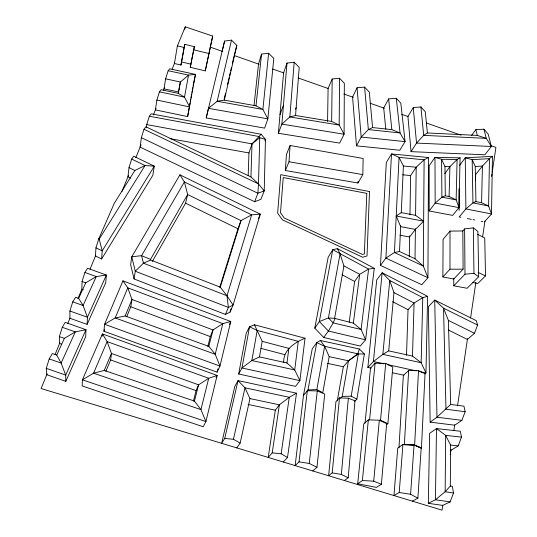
<?xml version="1.0" encoding="UTF-8"?>
<svg xmlns="http://www.w3.org/2000/svg" width="537" height="537" viewBox="0 0 537 537"><rect width="100%" height="100%" fill="white"/><g stroke="black" fill="none" stroke-linecap="round" stroke-linejoin="round"><path stroke-width="0.81" d="M442.877 276.944L449.972 269.218L450.013 231.111L462.827 230.95L463.095 269.158L453.765 278.978L442.877 276.944L443.079 239.354L450.013 231.111M428.506 157.536L427.935 277.763L421.78 284.731L380.464 265.406L386.331 162.463L391.513 153.931L428.506 157.536L424.116 159.791L416.195 167.222L410.61 175.539L409.966 214.907M327.577 121.443L328.094 88.484L332.202 79.006L339.559 78.261L339.183 125.081L344.089 134.237L339.659 143.117L278.388 133.283L283.59 72.857L287.006 63.077L294.182 62.245L299.196 67.38L295.565 115.482L289.839 116.945L281.865 124.101L278.388 133.283M450.315 486.066L450.583 445.066L445.67 435.386L436.487 428.58L429.627 433.339L428.338 503.323L442.743 505.404L450.12 501.9L453.51 492.979L452.362 486.374L450.315 486.066L445.146 491.751L435.447 499.772L428.338 503.323M294.182 62.245L289.839 116.945L339.183 125.081L331.651 121.449L332.202 79.006M380.464 265.406L385.902 258.082L394.433 252.518L423.304 266.043L424.116 159.791L399.065 157.368L391.513 153.931L385.902 258.082L427.935 277.763L423.304 266.043L415.02 258.753L415.403 228.802M415.578 215.485L416.195 167.222L403.401 166.014L399.065 157.368L394.433 252.518L399.508 251.484L415.02 258.753M409.281 256.787L409.624 235.85M459.276 165.772L465.25 157.824L492.442 156.327L491.516 213.968L484.421 221.868M362.817 174.606L363.119 158.475L290.094 145.5L286.443 154.428L285.342 170.518L357.991 182.996L362.817 174.606L289.007 161.771L285.342 170.518M357.991 182.996L358.025 181.399M371.121 368.16L367.845 367.456L376.726 279.905L382.156 272.762L427.62 296.357L425.969 372.94L424.787 373.967M460.075 157.818L459.001 207.631L452.657 215.384L429.184 210.981L429.164 165.792L434.97 157.422L460.075 157.818L457.094 159.509L449.932 166.645L444.811 173.612M460.833 217.284L459.202 216.968L465.908 208.94L491.516 213.968L488.603 205.993L481.582 202.738L482.421 166.047L489.462 158.657L492.442 156.327M254.652 201.704L260.888 199.368L264.224 190.897L258.485 183.902L250.947 176.921L145.856 126.752L143.997 129.269L141.352 137.673L140.123 147.131L254.652 201.704L257.888 193.246L258.485 183.902L259.754 137.727L258.706 136.479L149.38 116.227L146.742 124.597L146.306 127.793M475.507 180.291L475.661 174.518L482.421 166.047L475.252 166.47L472.177 159.623L465.25 157.824L465.908 208.94L472.936 202.885L475.93 201.617L481.582 202.738M87.115 324.368L87.437 317.246L83.081 305.513L78.61 298.337L75.576 297.256L72.764 301.834L69.904 311.017L69.917 318.273L87.115 324.368L105.715 282.791L106.393 275.058L87.524 268.265L84.893 272.46L82.067 281.502L81.852 289.188L83.302 289.712M449.093 196.515L445.294 195.783L441.904 197.16L435.171 203.114L459.001 207.631L456.148 199.878L449.093 196.515L449.932 166.645L444.972 166.584L441.575 159.274L434.97 157.422L435.171 203.114L429.184 210.981M419.498 371.537L425.969 372.94L421.156 362.717L412.497 356.091L414.074 303.022L422.76 297.619L427.62 296.357M250.947 176.921L252.014 143.896L261.15 134.263L265.453 139.378L264.224 190.897L257.888 193.246L141.352 137.673M248.195 175.552L248.96 152.951L252.014 143.896L259.754 137.727L265.453 139.378L264.909 140.889M406.516 355.36L408.039 309.688L414.074 303.022L393.957 292.584L389.741 280.489L382.156 272.762L373.416 361.549L367.845 367.456M399.508 251.484L400.696 225.506M401.267 212.941L403.401 166.014M418.511 370.658L425.029 373.759L421.464 447.925L414.638 445.18L418.511 370.658L408.65 370.517L403.354 375.41L398.951 447.845M404.368 444.468L414.638 445.18M101.621 258.955L102.211 250.86L154.32 166.175L145.05 165.53L134.894 170.477L114.381 203.114L98.748 238.898L95.942 247.852L95.465 256.001L101.621 258.955L152.844 175.257L154.32 166.175L133.713 156.213L131.693 159.073L129.001 167.631L127.967 176.767L130.86 178.163M408.65 370.517L404.354 444.797L414.316 444.998L421.189 448.113L417.873 498.195L412.329 501.135M289.007 161.771L290.094 145.5M410.59 494.248L414.067 444.884L402.925 444.408L397.742 448.113L393.963 495.57L399.226 492.53L410.59 494.248L417.873 498.195M399.226 492.53L402.925 444.408M287.006 63.077L281.865 124.101L344.089 134.237L344.338 83.289L339.559 78.261M386.667 424.653L387.895 423.653L392.795 367.066L385.72 363.368L375.101 363.234L370.523 368.033L365.026 423.122M344.398 480.534L348.204 477.735L354.977 400.803L348.359 398.199L339.498 397.863L335.961 401.609L328.61 475.748L332.202 472.875L339.498 397.863M381.391 484.226L386.674 423.639L379.317 420.243L373.725 481.179L381.391 484.226L376.41 487.395L357.709 483.77L363.73 423.941L368.355 419.867L380.545 420.249L387.895 423.653M383.928 363.831L373.416 361.549L382.854 354.353L388.714 350.876L393.957 292.584M102.191 336.202L102.325 334.679M380.545 420.249L385.72 363.368M348.204 477.735L341.337 474.439L348.359 398.199M103.91 331.255L104.574 324.267L122.953 280.851L230.769 321.515L219.955 366.053L217.076 372.154L103.91 331.255L104.554 329.725M357.709 483.77L362.401 480.528L368.355 419.867M369.584 419.88L375.101 363.234M254.035 105.366L258.519 64.057L261.546 54.109L268.634 53.237L262.882 109.454L267.869 118.852L264.62 128.128L206.201 117.918L224.594 41.081L231.501 40.134L236.837 45.397L224.285 100.13L217.176 101.265L208.504 108.333L206.201 117.918M312.782 470.949L316.964 467.297L324.744 394.017L317.28 390.916L307.332 390.708L299.042 461.854L295.155 465.599L303.465 395.467L312.219 348.902L316.776 342.606L320.307 340.498L359.347 349.01L364.368 353.99L356.87 399.199L354.709 401.334M231.501 40.134L217.176 101.265L262.882 109.454L255.995 105.829L261.546 54.109M316.964 467.297L309.252 463.444L317.28 390.916M305.023 338.223L299.908 380.632L295.551 386.365L238.67 374.014L246.181 333.443L249.53 326.785L254.498 324.798L305.023 338.223C294.779 342.458 282.965 350.07 283.731 362.616M374.262 268.305L365.61 339.807L360.233 346.05L323.71 337.484L314.789 328.147L328.174 257.27L332.752 249.712L337.424 248.658L374.262 268.305L368.604 269.077L359.696 274.3L354.615 281.469L349.225 322.166M105.836 371.349L110.656 359.938L111.461 353.44L107.132 341.592L102.399 333.92L82.409 379.827L82.168 385.935L203.221 426.767L205.913 421.565L217.129 375.444L102.399 333.92M238.67 374.014L241.959 367.986L299.908 380.632L294.719 369.966L286.973 362.978L288.866 348.372L262.19 341.351L254.498 324.798M340.049 253.853L328.429 317.924L333.182 322.871L361.079 329.49L368.604 269.077L332.752 249.712L319.34 321.549L328.436 331.047L365.61 339.807L361.079 329.49L353.353 323.14L359.696 274.3L343.908 265.882L340.049 253.853L337.424 248.658M283.2 461.974L287.51 457.511L296.511 393.191L238.019 380.605L234.783 386.445L221.66 443.307L224.741 438.427L238.019 380.605L245 387.815L249.953 398.575L240.153 443.112L236.77 447.892M287.51 457.511L281.153 453.799L289.275 397.299L296.511 393.191M156.858 100.05L189.642 106.937L184.506 97.137L178.23 93.351L161.12 89.713L159.455 91.834L156.858 100.05L155.401 109.89L187.641 116.596L195.448 74.401L169.732 68.823L168.168 70.716L165.604 78.832L164.027 88.867L178.546 91.948L180.365 82L188.534 75.126L195.448 74.401L193.555 83.611M249.953 398.575L279.374 404.824L275.327 410.201L268.205 457.43L272.212 452.859L279.374 404.824L289.275 397.299L245 387.815L233.454 439.286L240.153 443.112M442.777 505.183L442.038 510.15L41.094 388.546L47.135 373.819M450.281 454.658L451.02 449.691M453.846 430.64L454.705 424.848M457.537 405.797L467.499 338.713M470.573 318.005L475.863 282.395M482.622 236.844L484.958 221.11M491.603 176.384L491.973 173.901M492.214 172.243L495.906 147.4L490.362 145.453M134.062 278.951L135.277 271.225L131.78 256.787L179.929 174.834L260.277 214.129L233.092 305.05L230.078 312.064L225.453 314.44L134.062 278.951L130.639 264.721L131.78 256.787L141.573 255.666L150.521 259.398L150.675 260.009L220.277 287.181L226.983 295.773L233.092 305.05L228.393 307.446L225.453 314.44M126.665 316.85L130.8 306.788L131.968 299.478L127.779 287.832L122.953 280.851M177.391 45.853L174.438 63.494L180.962 65.058L184.815 44.336L194.34 46.659L190.259 67.286L205.268 70.884L212.686 36.073L185.252 26.85L177.391 45.853L184.104 47.484L180.962 65.058M356.87 399.199L351.185 396.152L358.347 353.943L324.65 346.318L316.776 342.606L307.99 389.896L303.465 395.467M184.829 29.293L185.252 26.85M257.203 330.45L251.826 360.535L294.719 369.966L298.283 341.331L257.203 330.45L249.53 326.785L241.959 367.986L251.826 360.535L259.478 356.904L262.19 341.351M340.525 398.219L342.237 396.413L348.473 360.804L357.944 353.547L359.347 349.01M353.353 323.14L334.591 318.367L343.908 265.882M320.307 340.498L324.65 346.318L329.174 356.649L322.804 392.715L316.837 389.607L307.99 389.896M337.243 401.011L343.324 366.764L348.473 360.804L358.347 353.943L364.368 353.99M187.641 116.596L190.091 102.903M190.38 101.292L190.662 99.681M190.95 98.07L191.669 94.042M191.957 92.431L192.246 90.82M192.535 89.209L192.823 87.598M193.112 85.987L193.394 84.383M316.837 389.607L324.65 346.318M178.244 93.559L180.365 82L165.604 78.832M190.259 67.286L194.34 46.659M205.268 70.884L212.686 36.073M184.104 47.484L184.815 44.336M224.164 99.224L225.459 93.559M227.507 84.658L229.178 77.368M229.547 75.751L230.292 72.515M230.662 70.897L231.407 67.655M232.34 63.608L234.192 55.519M152.36 261.432L185.58 203.187L187.655 194.548L184.386 181.949L179.929 174.834M222.143 51.284L224.594 41.081M217.076 372.154L217.868 368.906M194.454 401.085L104.252 370.443L93.532 373.208L82.409 379.827L205.913 421.565L200.952 409.63L194.454 401.085L198.569 384.828L208.718 378.296L217.129 375.444L216.062 377.672M208.833 346.392L125.175 315.971L115.186 317.938L104.574 324.267L219.955 366.053L215.223 354.259L208.833 346.392L212.994 329.926L222.808 323.63L230.769 321.515L229.433 324.529M193.421 401.052L196.059 390.661L198.569 384.828L111.461 353.44L104.252 370.443M207.832 346.338L210.296 336.605L212.994 329.926L131.968 299.478L125.175 315.971M234.4 54.74L236.844 45.363M230.078 312.064L231.038 308.856M150.675 260.009L143.433 263.19L135.277 271.225L228.393 307.446L226.983 295.773L251.652 214.84L260.277 214.129L258.465 218.599M46.276 368.342L49.209 358.904L52.378 353.534L56.727 355.058L61.137 363.079L65.709 375.121L65.809 381.337L46.773 374.712L46.276 368.342L65.709 375.121L85.987 329.718L65.225 322.368L62.258 327.295L59.365 336.592L59.587 343.465L61.695 344.204M219.734 287.362L237.978 228.775L240.985 220.613L251.652 214.84L184.386 181.949L141.573 255.666L143.433 263.19L226.983 295.773M220.277 287.181L240.985 220.613L187.655 194.548L150.521 259.398M279.992 114.609L283.449 105.232M448.355 330.02L467.391 339.438L474.48 333.309L477.568 325.046L476.306 320.649L434.735 300.049L428.392 306.708L430.144 422.129L454.658 425.197L461.901 420.35L465.149 411.704L463.948 406.173L450.664 404.448L436.97 417.189L430.144 422.129M450.926 450.335L458.209 445.891L461.511 437.131L460.33 431.245L436.487 428.58L435.447 499.772L450.12 501.9M295.545 109.253L296.149 107.702M55.083 354.44L59.855 342.814M67.803 323.435L70.032 318.011M77.979 298.632L81.799 289.329M90.062 269.178L95.787 255.223M121.859 191.662L128.538 175.384M135.854 157.556L141.077 144.815M153.34 114.918L156.005 108.427M163.517 90.115L164.658 87.336M172.102 69.186L174.646 62.983M334.974 318.756L333.182 322.871L328.436 331.047L323.71 337.484M65.809 381.337L85.692 336.645L85.987 329.718L75.274 331.893L64.38 338.357L56.727 355.058M78.61 298.337L85.766 282.824L96.284 276.555L106.393 275.058L87.437 317.246L69.904 311.017M356.494 145.856L361.186 137.049L368.362 129.571L372.564 127.564L369.322 92.089L364.596 87.095L357.058 87.766L352.574 97.076L356.494 145.856L399.75 150.239L405.079 141.614L400.817 103.191L396.286 98.278L388.647 98.902L383.693 108.004L385.808 129.229M411.04 151.649L416.537 143.077L423.693 135.358L427.392 132.968L425.277 111.81L420.934 106.97L413.262 107.575L407.932 116.516L411.04 151.649L484.851 154.797L491.375 146.48L488.126 133.961L483.938 129.202L475.856 129.639L471.526 135.539M314.789 328.147L319.34 321.549L328.429 317.924L334.591 318.367M149.38 116.227L151.179 113.824L261.15 134.263M415.396 229.406L400.642 226.648L396.212 215.995L401.28 212.605L415.578 215.324L423.646 221.177L415.396 229.406L409.603 237.012L399.924 235.219M462.438 231.393L464.619 228.883L473.339 227.876L477.917 231.514L478.668 276.77L467.096 288.268L453.772 285.805L453.765 278.267M453.772 285.805L464.988 274.199L473.963 273.333L478.668 276.77M477.514 234.286L484.73 237.931L485.522 275.911L477.816 283.462L472.426 282.455M342.237 396.413L351.185 396.152M449.972 269.218L463.095 269.158M427.392 132.968L477.319 135.411L486.3 138.371L491.375 146.48L416.537 143.077L413.262 107.575M362.401 480.528L373.725 481.179M402.737 174.82L410.61 175.539M224.741 438.427L233.454 439.286M272.212 452.859L281.153 453.799M372.564 127.564L391.829 129.625L400.045 132.941L405.079 141.614L361.186 137.049L357.058 87.766M450.583 445.066L458.209 445.891M461.511 437.131L445.67 435.386L445.146 491.751L453.51 492.979M461.901 420.35L436.97 417.189L434.735 300.049L443.535 308.184L477.568 325.046M465.149 411.704L445.978 409.241L443.535 308.184L448.402 320.401L450.664 404.448M299.042 461.854L309.252 463.444M295.565 115.482L331.651 121.449M332.202 472.875L341.337 474.439M208.504 108.333L267.869 118.852L273.803 58.426L268.634 53.237M224.285 100.13L255.995 105.829M170.081 138.66L248.96 152.951M146.742 124.597L252.014 143.896M396.212 215.995L423.646 221.177M467.338 218.546L471.405 219.338M473.03 219.653L474.661 219.969M481.165 221.237L482.79 221.553M159.455 91.834L184.506 97.137L188.534 75.126L168.168 70.716M248.067 404.435L275.327 410.201M329.174 356.649L348.473 360.804M392.44 372.752L403.911 375.222M327.523 363.381L343.324 366.764M387.157 364.529L416.262 370.839M388.714 350.876L412.497 356.091M259.478 356.904L286.973 362.978M181.66 61.956L190.93 64.185M193.656 49.807L209.081 53.559M260.969 348.385L284.778 354.628M49.209 358.904L61.137 363.079L75.274 331.893L62.258 327.295M210.148 47.075L222.815 51.518M234.689 55.687L259.223 64.306M272.682 69.031L283.764 72.918M298.015 77.919L328.094 88.484M343.922 94.042L353.427 97.378M370.047 103.211L384.297 108.212M401.71 114.327L408.039 116.549M426.25 122.946L461.075 135.17M59.365 336.592L64.38 338.357M72.764 301.834L83.081 305.513L96.284 276.555L84.893 272.46M82.067 281.502L85.766 282.824M110.656 359.938L196.059 390.661M130.8 306.788L210.296 336.605M414.067 444.884L421.189 448.113M478.138 272.42L485.522 275.911M143.997 129.269L258.485 183.902M98.748 238.898L99.204 239.119L102.211 250.86L95.942 247.852M131.693 159.073L145.05 165.53L99.204 239.119L98.942 238.596M129.001 167.631L134.894 170.477M185.58 203.187L237.978 228.775M448.402 320.401L474.48 333.309M392.668 301.707L408.039 309.688M342.056 274.776L354.615 281.469M483.938 129.202L486.3 138.371L423.693 135.358L420.934 106.97M475.856 129.639L477.319 135.411M396.286 98.278L400.045 132.941L368.362 129.571L364.596 87.095M388.647 98.902L391.829 129.625M475.252 166.47L475.93 201.617M473.339 227.876L473.963 273.333M444.972 166.584L445.294 195.783M464.619 228.883L464.988 274.199M458.967 188.802L459.148 210.336M489.462 158.657L488.603 205.993L472.936 202.885L472.177 159.623L489.462 158.657M422.76 297.619L421.156 362.717L382.854 354.353L389.741 280.489L422.76 297.619M457.094 159.509L456.148 199.878L441.904 197.16L441.575 159.274L457.094 159.509M369.51 191.534L367.019 255.927L362.717 257.263L282.422 219.834L277.642 213.189L280.717 174.679L369.51 191.534M366.805 193.367L364.361 253.934L362.549 254.498L284.227 217.975L280.495 212.786L283.241 177.546L366.805 193.367M208.718 378.296L200.952 409.63L93.532 373.208L107.132 341.592L208.718 378.296M222.808 323.63L215.223 354.259L115.186 317.938L127.779 287.832L222.808 323.63"/></g></svg>
